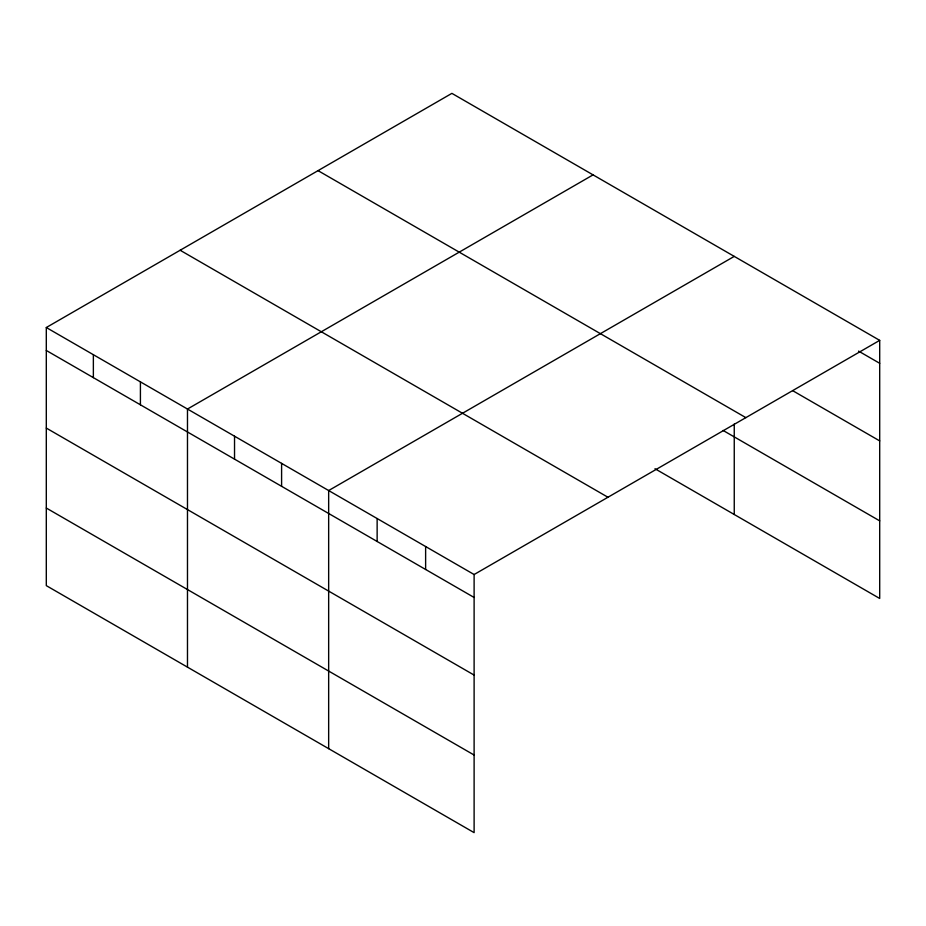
<?xml version="1.0" encoding="UTF-8"?>
<svg xmlns="http://www.w3.org/2000/svg" width="926" height="926" viewBox="0 0 926 926"><rect width="100%" height="100%" fill="white"/><g stroke="black" fill="none" stroke-linecap="round" stroke-linejoin="round"><path stroke-width="1.39" d="M46.3 327.526L474.112 574.525L474.112 832.636L46.3 585.637L46.3 327.526L451.888 93.364L879.7 340.363L879.7 598.474L654.983 468.73M593.068 174.875L187.48 409.037L187.48 667.148M734.249 256.386L328.661 490.548L328.661 748.659M474.112 574.525L879.7 340.363M858.564 351.104L879.7 363.305M792.679 390.668L879.7 440.903M318.046 170.639L745.858 417.638M723.102 430.451L879.7 520.863M180.142 250.251L607.954 497.25M46.3 350.468L474.112 597.467M46.3 428.078L474.112 675.077M46.3 508.038L474.112 755.026M734.249 424.039L734.249 514.486M425.624 546.537L425.624 569.478M377.137 518.537L377.137 541.479M281.597 463.382L281.597 486.324M234.533 436.204L234.533 459.146M140.416 381.871L140.416 404.812M93.364 354.704L93.364 377.646"/></g></svg>
